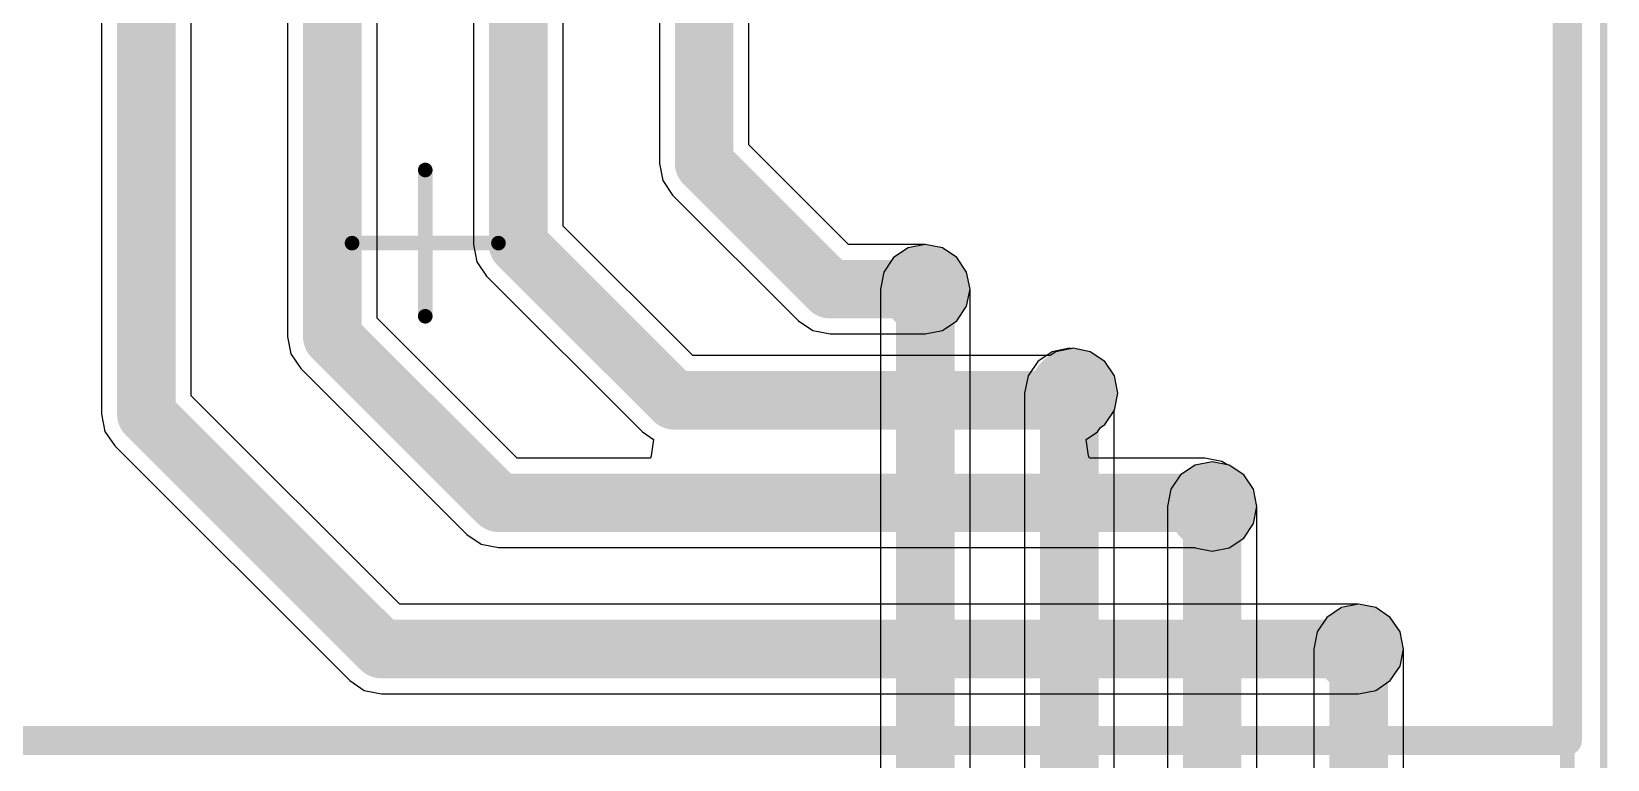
# Model space of a CAD drawing. Header units: millimetres. Extents: x 33 to 142, y 42 to 97.
# Drawn here: x 76.71 to 87.47, y 57.79 to 62.77 of the extents above; entities that cross this region are included whole.
import ezdxf

# ---------------------------------------------------------------- set-up
doc = ezdxf.new("R2010")
doc.units = ezdxf.units.MM
for name, color, linetype in [('BottomLayer', 5, 'Continuous'), ('BottomSolder', 6, 'Continuous'), ('Mechanical13', 56, 'Continuous'), ('Mechanical15', 56, 'Continuous'), ('MultiLayer', 9, 'Continuous'), ('TopLayer', 1, 'Continuous'), ('TopOverlay', 2, 'Continuous'), ('TopSolder', 216, 'Continuous'), ('ViaHoleLayer', 16, 'Continuous')]:
    doc.layers.add(name, color=color, linetype=linetype)

# ---------------------------------------------------------------- blocks, each defined once
blk = doc.blocks.new('AD7824_35')
at = {"layer": 'Mechanical13', "const_width": 0.1}
blk.add_lwpolyline([(-3.8, -7.8), (3.8, -7.8)], dxfattribs=at)
at = {"layer": 'Mechanical15'}
for points, const_width in [([(0, 0.5), (0, -0.5)], 0.1), ([(-0.5, 0), (0.5, 0)], 0.1), ([(-5.925, -8.05), (5.925, -8.05)], 0.05)]:
    blk.add_lwpolyline(points, dxfattribs=dict(at, const_width=const_width))
at = {"layer": 'Mechanical15', "const_width": 0.05}
for points in [[(-0.025, 0.5, 1), (0.025, 0.5, 1)], [(-0.525, 0, 1), (-0.475, 0, 1)], [(0.475, 0, 1), (0.525, 0, 1)], [(-0.025, -0.5, 1), (0.025, -0.5, 1)]]:
    blk.add_lwpolyline(points, format="xyb", close=True, dxfattribs=at)
at = {"layer": 'TopOverlay', "const_width": 0.2}
for points in [[(-3.4, 7.8), (-3.4, -7.8)], [(-3.4, -7.8), (3.4, -7.8)]]:
    blk.add_lwpolyline(points, dxfattribs=at)
at = {"layer": 'TopOverlay', "const_width": 0.1}
blk.add_lwpolyline([(-3.45, -7.8, 1), (-3.35, -7.8, 1)], format="xyb", close=True, dxfattribs=at)
blk.add_lwpolyline([(-3.45, -7.8, 1), (-3.35, -7.8, 1)], format="xyb", close=True, dxfattribs=at)

msp = doc.modelspace()

# ---------------------------------------------------------------- linework, layer by layer
at = {"layer": 'BottomLayer'}
for p, q in [((82.698, 61.293), (82.599, 61.226)), ((82.815, 61.316), (82.698, 61.293)), ((82.932, 61.293), (82.815, 61.316)), ((83.031, 61.226), (82.932, 61.293)), ((82.599, 61.226), (82.532, 61.127)), ((83.098, 61.127), (83.031, 61.226)), ((82.532, 61.127), (82.509, 61.01)), ((83.121, 61.01), (83.098, 61.127)), ((82.509, 61.01), (82.509, 53.815)), ((83.121, 53.815), (83.121, 61.01)), ((83.8, 60.606), (83.683, 60.583)), ((83.812, 60.603), (83.8, 60.606)), ((83.825, 60.606), (83.812, 60.603)), ((83.942, 60.583), (83.825, 60.606)), ((83.584, 60.516), (83.517, 60.417)), ((83.683, 60.583), (83.584, 60.516)), ((84.041, 60.516), (83.942, 60.583)), ((84.108, 60.417), (84.041, 60.516)), ((83.517, 60.417), (83.494, 60.3)), ((84.131, 60.3), (84.108, 60.417)), ((83.494, 60.3), (83.494, 54.125)), ((84.108, 60.183), (84.131, 60.3)), ((84.106, 60.18), (84.108, 60.183)), ((84.106, 54.125), (84.106, 60.18)), ((84.658, 59.808), (84.559, 59.741)), ((84.775, 59.831), (84.658, 59.808)), ((84.892, 59.808), (84.775, 59.831)), ((84.991, 59.741), (84.892, 59.808)), ((84.492, 59.642), (84.469, 59.525)), ((84.559, 59.741), (84.492, 59.642)), ((85.058, 59.642), (84.991, 59.741)), ((85.081, 59.525), (85.058, 59.642)), ((84.469, 59.525), (84.469, 54.1)), ((85.081, 54.135), (85.081, 59.525)), ((85.658, 58.833), (85.559, 58.766)), ((85.775, 58.856), (85.658, 58.833)), ((85.892, 58.833), (85.775, 58.856)), ((85.991, 58.766), (85.892, 58.833)), ((85.492, 58.667), (85.469, 58.55)), ((85.559, 58.766), (85.492, 58.667)), ((86.058, 58.667), (85.991, 58.766)), ((86.081, 58.55), (86.058, 58.667)), ((85.469, 58.55), (85.469, 54.2)), ((86.081, 54.2), (86.081, 58.55))]:
    msp.add_line(p, q, dxfattribs=at)
at = {"layer": 'BottomLayer', "const_width": 0.4}
for points in [[(82.815, 53.815), (82.815, 61.01)], [(83.8, 54.125), (83.8, 60.3)], [(84.775, 54.1), (84.775, 59.525)], [(85.775, 54.2), (85.775, 58.55)]]:
    msp.add_lwpolyline(points, dxfattribs=at)
at = {"layer": 'BottomLayer', "const_width": 0.2}
for points in [[(82.715, 61.01, 1), (82.915, 61.01, 1)], [(82.715, 61.01, 1), (82.915, 61.01, 1)], [(83.7, 60.3, 1), (83.9, 60.3, 1)], [(83.725, 60.3, 1), (83.925, 60.3, 1)], [(84.675, 59.525, 1), (84.875, 59.525, 1)], [(84.675, 59.525, 1), (84.875, 59.525, 1)], [(85.675, 58.55, 1), (85.875, 58.55, 1)], [(85.675, 58.55, 1), (85.875, 58.55, 1)]]:
    msp.add_lwpolyline(points, format="xyb", close=True, dxfattribs=at)
at = {"layer": 'BottomSolder', "const_width": 0.302}
for points in [[(82.664, 61.01, 1), (82.966, 61.01, 1)], [(83.674, 60.3, 1), (83.976, 60.3, 1)], [(84.624, 59.525, 1), (84.926, 59.525, 1)], [(85.624, 58.55, 1), (85.926, 58.55, 1)]]:
    msp.add_lwpolyline(points, format="xyb", close=True, dxfattribs=at)
at = {"layer": 'MultiLayer', "const_width": 0.2}
for points in [[(82.715, 61.01, 1), (82.915, 61.01, 1)], [(83.725, 60.3, 1), (83.925, 60.3, 1)], [(84.675, 59.525, 1), (84.875, 59.525, 1)], [(85.675, 58.55, 1), (85.875, 58.55, 1)]]:
    msp.add_lwpolyline(points, format="xyb", close=True, dxfattribs=at)
at = {"layer": 'TopLayer'}
for p, q in [((77.189, 65.163), (77.189, 60.155)), ((77.801, 60.282), (77.801, 65.163)), ((78.459, 65.163), (78.459, 60.685)), ((79.071, 60.812), (79.071, 65.163)), ((79.729, 65.163), (79.729, 61.315)), ((80.341, 61.442), (80.341, 65.163)), ((80.999, 65.163), (80.999, 61.87)), ((81.611, 61.997), (81.611, 65.163)), ((82.292, 61.316), (81.611, 61.997)), ((80.999, 61.87), (80.999, 61.87)), ((80.999, 61.87), (81.022, 61.753)), ((81.022, 61.753), (81.089, 61.654)), ((81.089, 61.654), (81.949, 60.794)), ((81.227, 60.556), (80.341, 61.442)), ((79.729, 61.315), (79.729, 61.315)), ((79.729, 61.315), (79.752, 61.198)), ((82.815, 61.316), (82.292, 61.316)), ((82.932, 61.293), (82.815, 61.316)), ((83.031, 61.226), (82.932, 61.293)), ((79.752, 61.198), (79.819, 61.099)), ((83.098, 61.127), (83.031, 61.226)), ((79.819, 61.099), (80.884, 60.034)), ((83.121, 61.01), (83.098, 61.127)), ((83.098, 60.893), (83.121, 61.01)), ((83.031, 60.794), (83.098, 60.893)), ((80.027, 59.856), (79.071, 60.812)), ((81.949, 60.794), (81.949, 60.794)), ((81.949, 60.794), (82.048, 60.727)), ((82.048, 60.727), (82.165, 60.704)), ((82.815, 60.704), (82.932, 60.727)), ((82.932, 60.727), (83.031, 60.794)), ((78.459, 60.685), (78.459, 60.685)), ((78.459, 60.685), (78.482, 60.568)), ((82.165, 60.704), (82.165, 60.704)), ((82.165, 60.704), (82.815, 60.704)), ((83.825, 60.606), (83.708, 60.583)), ((83.942, 60.583), (83.825, 60.606)), ((78.482, 60.568), (78.549, 60.469)), ((83.668, 60.556), (81.227, 60.556)), ((83.708, 60.583), (83.668, 60.556)), ((84.041, 60.516), (83.942, 60.583)), ((84.108, 60.417), (84.041, 60.516)), ((78.549, 60.469), (79.684, 59.334)), ((84.131, 60.3), (84.108, 60.417)), ((79.227, 58.856), (77.801, 60.282)), ((84.108, 60.183), (84.131, 60.3)), ((84.041, 60.084), (84.108, 60.183)), ((77.189, 60.155), (77.189, 60.155)), ((77.189, 60.155), (77.212, 60.038)), ((84.011, 60.064), (84.041, 60.084)), ((77.212, 60.038), (77.279, 59.939)), ((80.884, 60.034), (80.884, 60.034)), ((80.884, 60.034), (80.96, 59.983)), ((80.96, 59.983), (80.944, 59.87)), ((83.915, 59.983), (83.991, 60.034)), ((83.931, 59.87), (83.915, 59.983)), ((83.991, 60.034), (84.011, 60.064)), ((77.279, 59.939), (78.884, 58.334)), ((80.939, 59.856), (80.027, 59.856)), ((80.944, 59.87), (80.939, 59.856)), ((83.936, 59.856), (83.931, 59.87)), ((84.725, 59.856), (83.936, 59.856)), ((84.842, 59.833), (84.725, 59.856)), ((84.874, 59.811), (84.842, 59.833)), ((84.892, 59.808), (84.874, 59.811)), ((84.991, 59.741), (84.892, 59.808)), ((85.058, 59.642), (84.991, 59.741)), ((85.081, 59.525), (85.058, 59.642)), ((85.058, 59.408), (85.081, 59.525)), ((79.684, 59.334), (79.783, 59.267)), ((84.991, 59.309), (85.058, 59.408)), ((79.783, 59.267), (79.9, 59.244)), ((79.9, 59.244), (84.655, 59.244)), ((84.655, 59.244), (84.658, 59.242)), ((84.658, 59.242), (84.775, 59.219)), ((84.775, 59.219), (84.892, 59.242)), ((84.892, 59.242), (84.991, 59.309)), ((85.775, 58.856), (79.227, 58.856)), ((85.892, 58.833), (85.775, 58.856)), ((85.991, 58.766), (85.892, 58.833)), ((86.058, 58.667), (85.991, 58.766)), ((86.081, 58.55), (86.058, 58.667)), ((86.058, 58.433), (86.081, 58.55)), ((85.991, 58.334), (86.058, 58.433)), ((78.884, 58.334), (78.884, 58.334)), ((78.884, 58.334), (78.983, 58.267)), ((78.983, 58.267), (79.1, 58.244)), ((79.1, 58.244), (85.775, 58.244)), ((85.775, 58.244), (85.892, 58.267)), ((85.892, 58.267), (85.991, 58.334))]:
    msp.add_line(p, q, dxfattribs=at)
at = {"layer": 'TopLayer', "const_width": 0.4}
for points in [[(77.495, 60.155), (77.495, 66.075)], [(78.765, 60.685), (78.765, 66.075)], [(80.035, 61.315), (80.035, 66.075)], [(81.305, 61.87), (81.305, 66.075)], [(81.305, 61.87), (82.165, 61.01)], [(80.035, 61.315), (81.1, 60.25)], [(82.165, 61.01), (82.815, 61.01)], [(78.765, 60.685), (79.9, 59.55)], [(81.1, 60.25), (83.775, 60.25)], [(77.495, 60.155), (79.1, 58.55)], [(79.9, 59.55), (84.725, 59.55)], [(79.1, 58.55), (85.775, 58.55)]]:
    msp.add_lwpolyline(points, dxfattribs=at)
at = {"layer": 'TopLayer', "const_width": 0.2}
for points in [[(81.205, 61.87, 1), (81.405, 61.87, 1)], [(81.205, 61.87, 1), (81.405, 61.87, 1)], [(79.935, 61.315, 1), (80.135, 61.315, 1)], [(79.935, 61.315, 1), (80.135, 61.315, 1)], [(82.065, 61.01, 1), (82.265, 61.01, 1)], [(82.065, 61.01, 1), (82.265, 61.01, 1)], [(82.715, 61.01, 1), (82.915, 61.01, 1)], [(82.715, 61.01, 1), (82.915, 61.01, 1)], [(78.665, 60.685, 1), (78.865, 60.685, 1)], [(78.665, 60.685, 1), (78.865, 60.685, 1)], [(83.725, 60.3, 1), (83.925, 60.3, 1)], [(81, 60.25, 1), (81.2, 60.25, 1)], [(81, 60.25, 1), (81.2, 60.25, 1)], [(83.675, 60.25, 1), (83.875, 60.25, 1)], [(77.395, 60.155, 1), (77.595, 60.155, 1)], [(77.395, 60.155, 1), (77.595, 60.155, 1)], [(79.8, 59.55, 1), (80, 59.55, 1)], [(79.8, 59.55, 1), (80, 59.55, 1)], [(84.625, 59.55, 1), (84.825, 59.55, 1)], [(84.675, 59.525, 1), (84.875, 59.525, 1)], [(79, 58.55, 1), (79.2, 58.55, 1)], [(79, 58.55, 1), (79.2, 58.55, 1)], [(85.675, 58.55, 1), (85.875, 58.55, 1)], [(85.675, 58.55, 1), (85.875, 58.55, 1)]]:
    msp.add_lwpolyline(points, format="xyb", close=True, dxfattribs=at)
at = {"layer": 'TopSolder', "const_width": 0.302}
for points in [[(82.664, 61.01, 1), (82.966, 61.01, 1)], [(83.674, 60.3, 1), (83.976, 60.3, 1)], [(84.624, 59.525, 1), (84.926, 59.525, 1)], [(85.624, 58.55, 1), (85.926, 58.55, 1)]]:
    msp.add_lwpolyline(points, format="xyb", close=True, dxfattribs=at)
at = {"layer": 'ViaHoleLayer', "const_width": 0.1}
for points in [[(82.765, 61.01, 1), (82.865, 61.01, 1)], [(83.775, 60.3, 1), (83.875, 60.3, 1)], [(84.725, 59.525, 1), (84.825, 59.525, 1)], [(85.725, 58.55, 1), (85.825, 58.55, 1)]]:
    msp.add_lwpolyline(points, format="xyb", close=True, dxfattribs=at)

# ---------------------------------------------------------------- block references
at = {"rotation": 90}
msp.add_blockref('AD7824_35', (79.4, 61.325), dxfattribs=at)

doc.saveas('drawing.dxf')
